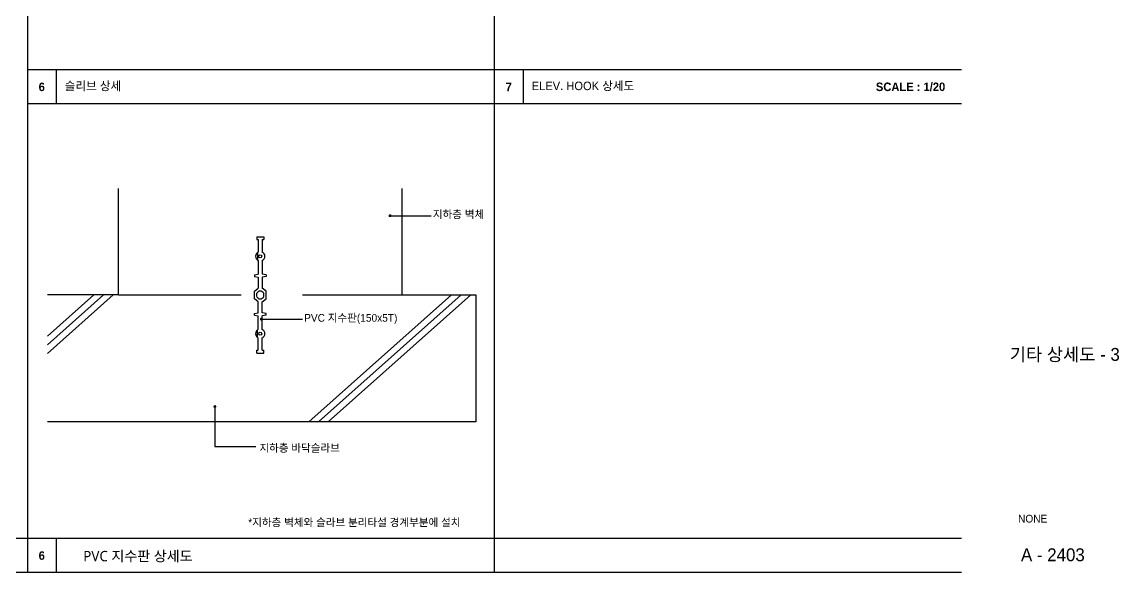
# Model space of a CAD drawing. Header units: millimetres. Extents: x 34525826 to 34533676, y -18662964 to -18657514.
# Drawn here: x 34529423 to 34533676, y -18662964 to -18660832 of the extents above; entities that cross this region are included whole.
import ezdxf
from ezdxf.enums import TextEntityAlignment as Align

# ---------------------------------------------------------------- set-up
doc = ezdxf.new("R2010")
doc.units = ezdxf.units.MM
doc.header["$LTSCALE"] = 100
doc.header["$MEASUREMENT"] = 0
doc.linetypes.add('HIDDEN2', pattern=[4.7625, 3.175, -1.5875])
for name, color, linetype in [('3TEX', 3, 'Continuous'), ('4', 4, 'Continuous'), ('4A.TEC FORM-TEXT', 3, 'Continuous'), ('4A.TEC TEXT 2', 3, 'Continuous'), ('9', 9, 'Continuous'), ('COL', 2, 'Continuous'), ('ELE-4', 8, 'Continuous'), ('LEAD', 7, 'Continuous'), ('T-DN', 3, 'Continuous'), ('TEX', 3, 'Continuous'), ('방수', 5, 'Continuous')]:
    doc.layers.add(name, color=color, linetype=linetype)
doc.styles.add('1', font='')
doc.styles.add('HY울릉도M체', font='')
doc.styles.add('나눔고딕', font='')
doc.styles.add('돋움', font='')
doc.styles.get('1').set_extended_font_data('Dotum')
doc.styles.get('HY울릉도M체').set_extended_font_data('NanumGothic')
doc.styles.get('나눔고딕').set_extended_font_data('Dotum')
doc.styles.get('돋움').set_extended_font_data('Dotum')

msp = doc.modelspace()

# ---------------------------------------------------------------- linework, layer by layer
at = {"layer": '4'}
for p, q in [((34530333.4, -18661664.9), (34530333.4, -18661675.4)), ((34530333.4, -18661664.9), (34530360.4, -18661664.9)), ((34530333.4, -18661675.4), (34530339.4, -18661675.4)), ((34530339.4, -18661675.4), (34530339.4, -18661723.5)), ((34530354.4, -18661675.4), (34530354.4, -18661723.5)), ((34530354.4, -18661675.4), (34530360.4, -18661675.4)), ((34530360.4, -18661664.9), (34530360.4, -18661675.4)), ((34530336.4, -18661725.2), (34530336.4, -18661754.5)), ((34530339.4, -18661756.2), (34530339.4, -18661808.9)), ((34530354.4, -18661756.2), (34530354.4, -18661808.9)), ((34530324.4, -18661811.9), (34530339.4, -18661808.9)), ((34530324.4, -18661811.9), (34530324.4, -18661817.9)), ((34530324.4, -18661817.9), (34530339.4, -18661820.9)), ((34530339.4, -18661820.9), (34530339.4, -18661862.9)), ((34530369.4, -18661811.9), (34530354.4, -18661808.9)), ((34530369.4, -18661817.9), (34530354.4, -18661820.9)), ((34530354.4, -18661820.9), (34530354.4, -18661862.9)), ((34530369.4, -18661811.9), (34530369.4, -18661817.9)), ((34530324.4, -18661874.9), (34530339.4, -18661862.9)), ((34530369.4, -18661874.9), (34530354.4, -18661862.9)), ((34530324.4, -18661904.9), (34530324.4, -18661874.9)), ((34530339.4, -18661916.9), (34530324.4, -18661904.9)), ((34530333.4, -18661896.4), (34530333.4, -18661883.3)), ((34530354.4, -18661916.9), (34530369.4, -18661904.9)), ((34530360.4, -18661896.4), (34530360.4, -18661883.3)), ((34530369.4, -18661904.9), (34530369.4, -18661874.9)), ((34530339.4, -18661958.9), (34530339.4, -18661916.9)), ((34530354.4, -18661958.9), (34530354.4, -18661916.9)), ((34530324.4, -18661961.9), (34530339.4, -18661958.9)), ((34530324.4, -18661967.9), (34530324.4, -18661961.9)), ((34530324.4, -18661967.9), (34530339.4, -18661970.9)), ((34530339.4, -18662023.5), (34530339.4, -18661970.9)), ((34530369.4, -18661961.9), (34530354.4, -18661958.9)), ((34530369.4, -18661967.9), (34530354.4, -18661970.9)), ((34530354.4, -18662023.5), (34530354.4, -18661970.9)), ((34530369.4, -18661967.9), (34530369.4, -18661961.9)), ((34530336.4, -18662054.5), (34530336.4, -18662025.2)), ((34530339.4, -18662104.4), (34530339.4, -18662056.2)), ((34530354.4, -18662104.4), (34530354.4, -18662056.2)), ((34530333.4, -18662114.9), (34530333.4, -18662104.4)), ((34530333.4, -18662104.4), (34530339.4, -18662104.4)), ((34530333.4, -18662114.9), (34530360.4, -18662114.9)), ((34530354.4, -18662104.4), (34530360.4, -18662104.4)), ((34530360.4, -18662114.9), (34530360.4, -18662104.4))]:
    msp.add_line(p, q, dxfattribs=at)
for centre in [(34530346.9, -18661739.9), (34530346.9, -18662039.9)]:
    msp.add_circle(centre, 6, dxfattribs=at)
for centre, radius, start, end in [((34530346.9, -18661739.9), 18, 125.6853, 234.3147), ((34530346.9, -18661739.9), 18, 114.6243, 125.6853), ((34530346.9, -18661739.9), 18, 294.6243, 65.3757), ((34530346.9, -18661739.9), 18, 234.3147, 245.3757), ((34530346.9, -18661889.9), 15, 25.8419, 154.1581), ((34530346.9, -18661889.9), 15, 205.8419, 334.1581), ((34530346.9, -18662039.9), 18, 125.6853, 234.3147), ((34530346.9, -18662039.9), 18, 114.6243, 125.6853), ((34530346.9, -18662039.9), 18, 294.6243, 65.3757), ((34530346.9, -18662039.9), 18, 234.3147, 245.3757)]:
    msp.add_arc(centre, radius, start, end, dxfattribs=at)
at = {"layer": '9'}
for p, q in [((34529445.6, -18662963.9), (34529445.6, -18657513.9)), ((34531255.6, -18662963.9), (34531255.6, -18657513.9)), ((34533065.6, -18661017.2), (34529445.6, -18661017.2)), ((34529557.6, -18661147.2), (34529557.6, -18661017.2)), ((34531367.6, -18661147.2), (34531367.6, -18661017.2)), ((34529445.6, -18661147.2), (34533065.6, -18661147.2)), ((34529445.6, -18661147.2), (34533065.6, -18661147.2)), ((34533065.6, -18662833.9), (34525825.6, -18662833.9)), ((34529557.6, -18662963.9), (34529557.6, -18662833.9)), ((34525825.6, -18662963.9), (34533065.6, -18662963.9))]:
    msp.add_line(p, q, dxfattribs=at)
at = {"layer": 'COL'}
for p, q in [((34529796.9, -18661889.9), (34529796.9, -18661477.8)), ((34530896.9, -18661889.9), (34530896.9, -18661477.8)), ((34529796.9, -18661889.9), (34529522.3, -18661889.9)), ((34530896.9, -18661889.9), (34531182.7, -18661889.9)), ((34531182.7, -18661889.9), (34531182.7, -18662381.9)), ((34531182.7, -18662381.9), (34529522.3, -18662381.9))]:
    msp.add_line(p, q, dxfattribs=at)
at = {"layer": 'ELE-4'}
for p, q in [((34529702.1, -18661889.9), (34529522.3, -18662050)), ((34529739.7, -18661889.9), (34529522.3, -18662083.5)), ((34529777.3, -18661889.9), (34529522.3, -18662117)), ((34531087.9, -18661889.9), (34530535.5, -18662381.9)), ((34531125.5, -18661889.9), (34530573.1, -18662381.9)), ((34531163.1, -18661889.9), (34530610.7, -18662381.9))]:
    msp.add_line(p, q, dxfattribs=at)
at = {"layer": 'LEAD', "linetype": 'Continuous'}
for p, q in [((34530850, -18661582.5), (34531009.2, -18661582.5)), ((34530351, -18661983.8), (34530510.2, -18661983.8)), ((34530171.2, -18662322.5), (34530171.2, -18662476.6)), ((34530171.2, -18662476.6), (34530330.4, -18662476.6))]:
    msp.add_line(p, q, dxfattribs=at)
at = {"layer": 'LEAD', "ltscale": 0.05, "const_width": 5.63}
for points in [[(34530847.2, -18661582.5, 1), (34530852.8, -18661582.5, 1)], [(34530168.4, -18662322.5, 1), (34530174, -18662322.5, 1)]]:
    msp.add_lwpolyline(points, format="xyb", close=True, dxfattribs=at)
at = {"layer": 'LEAD', "linetype": 'Continuous', "const_width": 5.63}
msp.add_lwpolyline([(34530348.2, -18661983.8, 1), (34530353.9, -18661983.8, 1)], format="xyb", close=True, dxfattribs=at)
at = {"layer": '방수', "linetype": 'HIDDEN2', "ltscale": 1.5}
msp.add_line((34529796.9, -18661889.9), (34530896.9, -18661889.9), dxfattribs=at)

# ---------------------------------------------------------------- texts
at = {"layer": '3TEX', "color": 3, "lineweight": 50, "style": '1'}
for s, p in [('슬리브 상세', (34529589, -18661106.4)), ('ELEV. HOOK 상세도', (34531399, -18661105.8))]:
    msp.add_text(s, height=33, dxfattribs=at).set_placement(p, align=Align.BOTTOM_LEFT)
at = {"layer": '3TEX', "color": 3, "lineweight": 50, "char_height": 33, "attachment_point": 5, "style": '1'}
for s, insert, width in [('{\\fGulim|b1|i0|c129|p50;6}', (34529500.1, -18661083.5), 72), ('{\\fGulim|b1|i0|c129|p50;7}', (34531310.1, -18661083.5), 72), ('{\\fGulim|b1|i0|c129|p50;SCALE : 1/20}', (34532867.8, -18661083.5), 403.136), ('{\\fGulim|b1|i0|c129|p50;6}', (34529500.1, -18662900.2), 72)]:
    msp.add_mtext(s, dxfattribs=dict(at, insert=insert, width=width))
at = {"layer": '4A.TEC FORM-TEXT', "style": '돋움'}
msp.add_text('A - 2403', height=50, dxfattribs=at).set_placement((34533419.5, -18662921.9), align=Align.CENTER)
at = {"layer": '4A.TEC TEXT 2', "style": '나눔고딕'}
for s, height, p in [('기타 상세도 - 3', 50, (34533465.7, -18662145.2)), ('NONE', 30, (34533341.1, -18662771.9))]:
    msp.add_text(s, height=height, dxfattribs=at).set_placement(p, align=Align.CENTER)
at = {"layer": 'T-DN', "style": 'HY울릉도M체'}
msp.add_text('PVC 지수판 상세도', height=40, dxfattribs=at).set_placement((34529872.7, -18662922), align=Align.CENTER)
at = {"layer": 'TEX', "linetype": 'Continuous', "style": '1'}
for s, p in [('지하층 벽체', (34531016.1, -18661592.3)), ('PVC 지수판(150x5T)', (34530517.1, -18661993.6)), ('지하층 바닥슬라브', (34530343.6, -18662497.8)), ('*지하층 벽체와 슬라브 분리타설 경계부분에 설치', (34530300.4, -18662786.3))]:
    msp.add_text(s, height=30, dxfattribs=at).set_placement(p)

doc.saveas('drawing.dxf')
